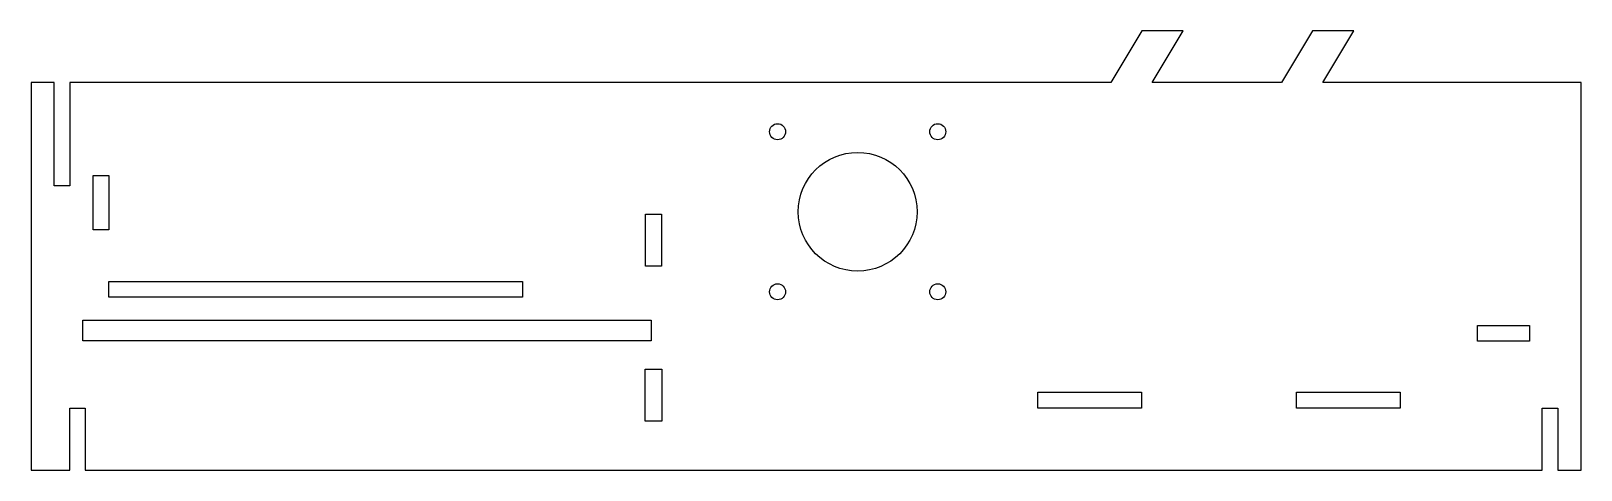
# Model space of a CAD drawing. Header units: millimetres. Extents: x 0 to 300, y -10 to 75.
import ezdxf

# ---------------------------------------------------------------- set-up
doc = ezdxf.new("R2010")
doc.units = ezdxf.units.MM

msp = doc.modelspace()

# ---------------------------------------------------------------- linework, layer by layer
for points in [[(10.5, 2), (10.5, -10), (292.5, -10), (292.5, 2), (295.5, 2), (295.5, -10), (300, -10), (300, 65), (250, 65), (256, 75), (248, 75), (242, 65), (217, 65), (223, 75), (215, 75), (209, 65), (7.5, 65), (7.5, 45), (4.5, 45), (4.5, 65), (0, 65), (0, -10), (7.5, -10), (7.5, 2)], [(15.05, 36.5), (12, 36.5), (12, 47), (15.05, 47)], [(122.05, 39.55), (122.05, 29.45), (118.95, 29.45), (118.95, 39.55)], [(15.05, 23.45), (15.05, 26.5), (95.15, 26.5), (95.15, 23.45)], [(10, 19), (120, 19), (120, 15), (10, 15)], [(290, 18), (290, 14.95), (279.95, 14.95), (279.95, 18)], [(122.1, 9.55), (122.1, -0.55), (118.9, -0.55), (118.9, 9.55)], [(214.95, 5.05), (214.95, 2), (194.85, 2), (194.85, 5.05)], [(265, 5.05), (265, 2), (244.95, 2), (244.95, 5.05)]]:
    msp.add_lwpolyline(points, close=True)
for centre, radius in [((144.5, 55.5), 1.55), ((175.5, 55.5), 1.55), ((160, 40), 11.5), ((144.5, 24.5), 1.55), ((175.5, 24.5), 1.55)]:
    msp.add_circle(centre, radius)

doc.saveas('drawing.dxf')
